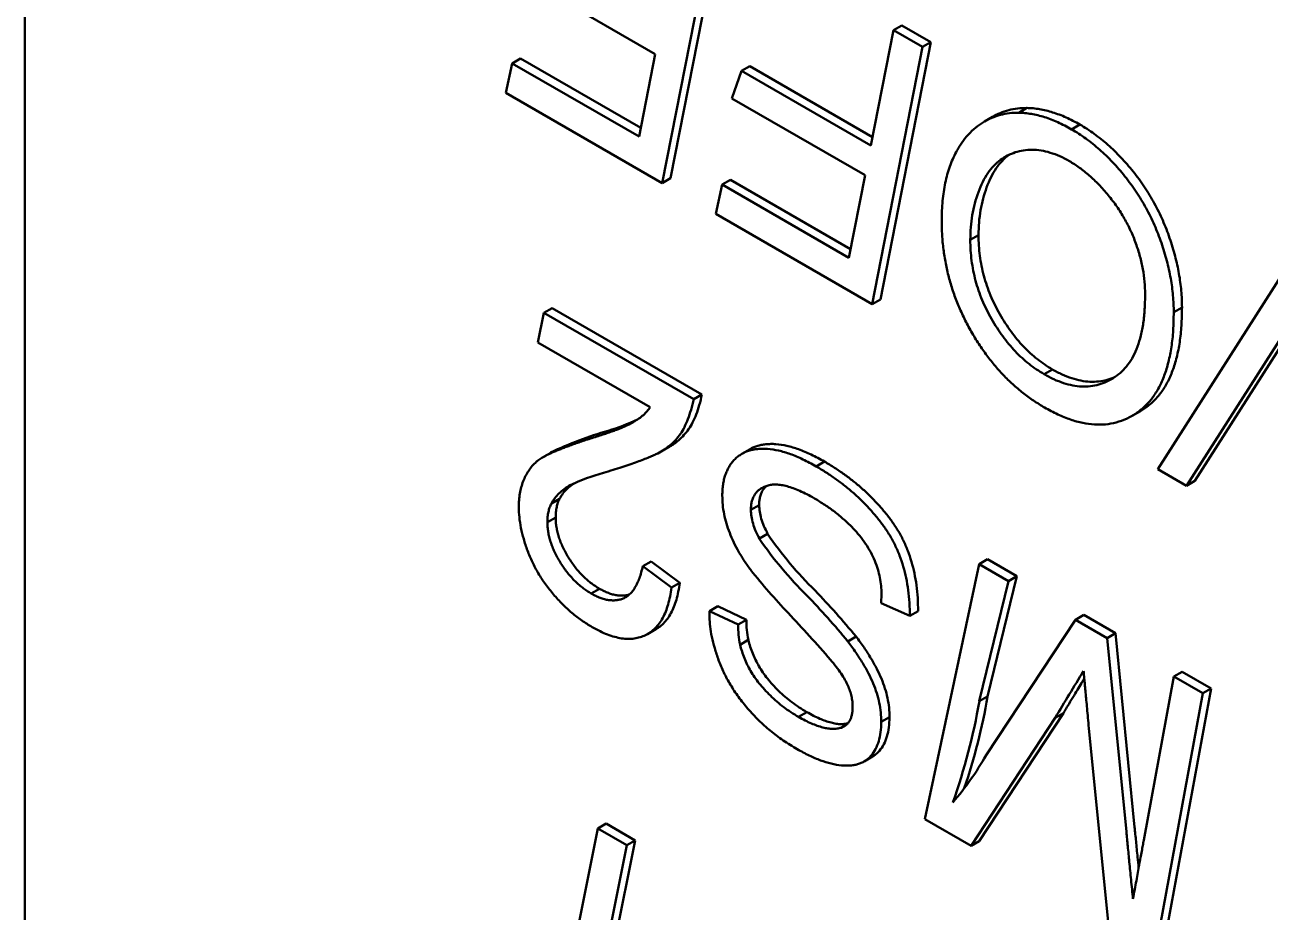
# Model space of a CAD drawing. Header units: millimetres. Extents: x 0 to 420, y 0 to 297.
# Drawn here: x 298.792 to 299.565, y 89.304 to 89.855 of the extents above; entities that cross this region are included whole.
import ezdxf

# ---------------------------------------------------------------- set-up
doc = ezdxf.new("R2010")
doc.units = ezdxf.units.MM
doc.header["$LTSCALE"] = 0.75
doc.layers.add('Visible', color=7, linetype='Continuous', lineweight=50)

msp = doc.modelspace()

# ---------------------------------------------------------------- linework, layer by layer
at = {"layer": 'Visible', "extrusion": (0, 0.816497, 0.57735)}
for p, q in [((298.79227, 87.92612), (298.79227, 92.64277)), ((299.21926, 89.91644), (299.18796, 89.75675)), ((299.22439, 89.91941), (299.19309, 89.75971)), ((299.18355, 89.83678), (299.10087, 89.88452)), ((299.31742, 89.78001), (299.33145, 89.85167)), ((299.33145, 89.85167), (299.33658, 89.85463)), ((299.33145, 89.85167), (299.34952, 89.84124)), ((299.33658, 89.85463), (299.35465, 89.8442)), ((299.35465, 89.8442), (299.32335, 89.68451)), ((299.34952, 89.84124), (299.35465, 89.8442)), ((299.1735, 89.78561), (299.18355, 89.83678)), ((299.34952, 89.84124), (299.31822, 89.68154)), ((299.09088, 89.8128), (299.09483, 89.83103)), ((299.09483, 89.83103), (299.09996, 89.834)), ((299.09483, 89.83103), (299.1735, 89.78561)), ((299.09996, 89.834), (299.17454, 89.79094)), ((299.23705, 89.8264), (299.24219, 89.82937)), ((299.24219, 89.82937), (299.31846, 89.78533)), ((299.23113, 89.80931), (299.23705, 89.8264)), ((299.23705, 89.8264), (299.31742, 89.78001)), ((299.18796, 89.75675), (299.09088, 89.8128)), ((299.31381, 89.76158), (299.23113, 89.80931)), ((299.38787, 89.7949), (299.393, 89.79786)), ((299.4092, 89.80041), (299.41433, 89.80337)), ((299.44204, 89.7901), (299.44717, 89.79306)), ((299.18796, 89.75675), (299.19309, 89.75971)), ((299.22509, 89.75583), (299.23022, 89.75879)), ((299.23022, 89.75879), (299.3048, 89.71573)), ((299.30376, 89.71041), (299.31381, 89.76158)), ((299.22114, 89.73759), (299.22509, 89.75583)), ((299.22509, 89.75583), (299.30376, 89.71041)), ((299.31822, 89.68154), (299.22114, 89.73759)), ((299.37913, 89.72145), (299.38426, 89.72441)), ((299.49558, 89.57915), (299.57847, 89.70905)), ((299.59623, 89.6988), (299.51334, 89.56889)), ((299.60136, 89.70176), (299.51847, 89.57186)), ((299.31822, 89.68154), (299.32335, 89.68451)), ((299.11071, 89.65789), (299.11444, 89.67625)), ((299.11444, 89.67625), (299.11957, 89.67921)), ((299.11444, 89.67625), (299.20742, 89.62256)), ((299.11957, 89.67921), (299.21255, 89.62553)), ((299.50544, 89.67665), (299.51058, 89.67961)), ((299.1805, 89.6176), (299.11071, 89.65789)), ((299.42496, 89.63815), (299.43009, 89.64112)), ((299.20742, 89.62256), (299.21255, 89.62553)), ((299.4796, 89.61229), (299.48474, 89.61526)), ((299.11354, 89.58645), (299.11867, 89.58942)), ((299.18728, 89.59016), (299.19241, 89.59313)), ((299.2374, 89.58872), (299.24253, 89.59168)), ((299.28347, 89.58094), (299.2886, 89.5839)), ((299.51334, 89.56889), (299.49558, 89.57915)), ((299.51334, 89.56889), (299.51847, 89.57186)), ((299.1191, 89.5579), (299.12423, 89.56086)), ((299.24295, 89.55398), (299.24808, 89.55694)), ((299.11663, 89.54625), (299.12176, 89.54922)), ((299.24822, 89.53609), (299.25335, 89.53905)), ((299.17584, 89.51901), (299.18097, 89.52197)), ((299.17584, 89.51901), (299.1936, 89.50569)), ((299.18097, 89.52197), (299.19873, 89.50866)), ((299.35085, 89.36199), (299.38459, 89.52028)), ((299.38459, 89.52028), (299.38972, 89.52324)), ((299.38459, 89.52028), (299.40281, 89.50975)), ((299.38972, 89.52324), (299.40794, 89.51272)), ((299.40794, 89.51272), (299.38987, 89.43815)), ((299.40281, 89.50975), (299.40794, 89.51272)), ((299.14386, 89.50201), (299.14899, 89.50497)), ((299.1936, 89.50569), (299.19873, 89.50866)), ((299.40281, 89.50975), (299.38474, 89.43519)), ((299.32387, 89.49608), (299.32408, 89.50187)), ((299.34163, 89.4881), (299.32387, 89.49608)), ((299.21729, 89.49109), (299.22242, 89.49406)), ((299.21729, 89.49109), (299.23505, 89.48269)), ((299.21729, 89.48739), (299.21729, 89.49109)), ((299.22242, 89.49406), (299.24018, 89.48565)), ((299.34163, 89.4881), (299.34676, 89.49107)), ((299.44438, 89.48575), (299.44952, 89.48871)), ((299.44952, 89.48871), (299.46919, 89.47736)), ((299.23505, 89.48269), (299.24018, 89.48565)), ((299.38897, 89.40159), (299.44438, 89.48575)), ((299.44438, 89.48575), (299.46406, 89.47439)), ((299.17883, 89.47688), (299.18396, 89.47985)), ((299.23622, 89.47023), (299.24135, 89.47319)), ((299.30308, 89.47233), (299.30821, 89.47529)), ((299.46406, 89.47439), (299.46919, 89.47736)), ((299.46406, 89.47439), (299.47602, 89.35403)), ((299.46919, 89.47736), (299.48116, 89.35699)), ((299.48685, 89.34899), (299.50544, 89.4505)), ((299.50544, 89.4505), (299.51058, 89.45346)), ((299.50544, 89.4505), (299.52345, 89.4401)), ((299.51058, 89.45346), (299.52859, 89.44306)), ((299.52859, 89.44306), (299.4991, 89.28232)), ((299.52345, 89.4401), (299.52859, 89.44306)), ((299.38474, 89.43519), (299.38987, 89.43815)), ((299.52345, 89.4401), (299.49397, 89.27936)), ((299.27249, 89.42547), (299.27762, 89.42843)), ((299.437, 89.42779), (299.38472, 89.34836)), ((299.43186, 89.42482), (299.437, 89.42779)), ((299.29889, 89.41873), (299.30254, 89.42085)), ((299.32387, 89.42233), (299.329, 89.4253)), ((299.43186, 89.42482), (299.37959, 89.3454)), ((299.46489, 89.29615), (299.45274, 89.41854)), ((299.31332, 89.39784), (299.31845, 89.4008)), ((299.1479, 89.35621), (299.15303, 89.35917)), ((299.15303, 89.35917), (299.1711, 89.34874)), ((299.37959, 89.3454), (299.35085, 89.36199)), ((299.11626, 89.19672), (299.1479, 89.35621)), ((299.1479, 89.35621), (299.16597, 89.34578)), ((299.16597, 89.34578), (299.14229, 89.22734)), ((299.1711, 89.34874), (299.14742, 89.2303)), ((299.16597, 89.34578), (299.1711, 89.34874)), ((299.37959, 89.3454), (299.38472, 89.34836))]:
    msp.add_line(p, q, dxfattribs=at)
at = {"layer": 'Visible', "extrusion": (1e-16, -2e-16, -1)}
for centre, radius, start, end in [((-299.11791, 89.72631), 0.12853, 244.88236, 253.53006), ((-299.00167, 89.50183), 0.38885, 189.86889, 199.4424)]:
    msp.add_arc(centre, radius, start, end, dxfattribs=at)
at = {"layer": 'Visible'}
for centre, radius, start, end in [((299.21046, 89.4009), 0.20973, 105.51214, 115.96296), ((299.18213, 89.46218), 0.11875, 104.98584, 115.65555), ((298.94514, 89.17629), 0.47036, 39.47275, 44.12822), ((298.94001, 89.17332), 0.47036, 39.47275, 44.12822), ((298.56382, 88.82591), 0.96648, 41.07661, 43.39806), ((299.28794, 89.48135), 0.0529, 178.54612, 192.13583), ((299.29307, 89.48431), 0.0529, 178.54612, 192.13583), ((300.57895, 88.74952), 1.3311, 148.05236, 149.51423)]:
    msp.add_arc(centre, radius, start, end, dxfattribs=at)
at = {"layer": 'Visible', "extrusion": (2e-16, -2e-16, -1)}
msp.add_arc((-299.43982, 89.66688), 0.23204, 314.32536, 325.68147, dxfattribs=at)
at = {"layer": 'Visible', "extrusion": (2e-16, -1e-16, -1)}
msp.add_arc((-299.44495, 89.66984), 0.23204, 314.32536, 325.68147, dxfattribs=at)
at = {"layer": 'Visible', "extrusion": (3e-16, 0, -1)}
msp.add_arc((-299.5476, 89.75914), 0.38949, 316.28353, 321.48558, dxfattribs=at)
at = {"layer": 'Visible', "extrusion": (1e-16, 0, -1)}
msp.add_arc((-299.02344, 89.50095), 0.37179, 189.72512, 198.79038, dxfattribs=at)
at = {"layer": 'Visible', "extrusion": (3e-16, -2e-16, -1)}
msp.add_arc((-299.22032, 89.49872), 0.19462, 209.93953, 220.47479, dxfattribs=at)
at = {"layer": 'Visible'}
for points, knots in [([(299.37034, 89.77595), (299.37149, 89.77795), (299.37377, 89.78191), (299.37782, 89.78697), (299.38229, 89.79125), (299.38719, 89.79466), (299.39237, 89.7973), (299.39776, 89.79917), (299.40333, 89.80031), (299.40725, 89.80038), (299.4092, 89.80041)], [0, 0, 0, 0, 0.135348, 0.266964, 0.396515, 0.524227, 0.648407, 0.769078, 0.885562, 1, 1, 1, 1]), ([(299.393, 89.79786), (299.39449, 89.79872), (299.39771, 89.80034), (299.40289, 89.80213), (299.40846, 89.80327), (299.41238, 89.80334), (299.41433, 89.80337)], [0.5382712, 0.5382712, 0.5382712, 0.5382712, 0.648407, 0.7690782, 0.8855624, 1, 1, 1, 1]), ([(299.4092, 89.80041), (299.41048, 89.80036), (299.41306, 89.80027), (299.41704, 89.79968), (299.42105, 89.79889), (299.42514, 89.79772), (299.42927, 89.79631), (299.43347, 89.79456), (299.43774, 89.79249), (299.4406, 89.7909), (299.44204, 89.7901)], [0, 0, 0, 0, 0.125525, 0.250777, 0.37478, 0.498503, 0.622576, 0.747218, 0.872874, 1, 1, 1, 1]), ([(299.41433, 89.80337), (299.41562, 89.80333), (299.41819, 89.80323), (299.42217, 89.80264), (299.42618, 89.80185), (299.43027, 89.80069), (299.4344, 89.79928), (299.43861, 89.79752), (299.44287, 89.79546), (299.44573, 89.79386), (299.44717, 89.79306)], [0, 0, 0, 0, 0.125525, 0.250777, 0.37478, 0.498503, 0.622576, 0.747218, 0.872874, 1, 1, 1, 1]), ([(299.36137, 89.73337), (299.3614, 89.73548), (299.36147, 89.73966), (299.36186, 89.7457), (299.36259, 89.75144), (299.36356, 89.75691), (299.36483, 89.76211), (299.36639, 89.767), (299.36818, 89.77166), (299.36962, 89.77452), (299.37034, 89.77595)], [0, 0, 0, 0, 0.129451, 0.257029, 0.382476, 0.507529, 0.631137, 0.7537, 0.876978, 1, 1, 1, 1]), ([(299.44068, 89.77037), (299.43867, 89.77146), (299.43468, 89.77363), (299.42878, 89.77575), (299.42301, 89.77715), (299.41744, 89.77753), (299.4121, 89.77714), (299.407, 89.77596), (299.40222, 89.77396), (299.39772, 89.77119), (299.39359, 89.76758), (299.38994, 89.76299), (299.38672, 89.75754), (299.38406, 89.75118), (299.38189, 89.74429), (299.38031, 89.737), (299.3793, 89.72945), (299.37919, 89.7241), (299.37913, 89.72145)], [0, 0, 0, 0, 0.056934, 0.113201, 0.169742, 0.226928, 0.285142, 0.343532, 0.403069, 0.463886, 0.526757, 0.590969, 0.657978, 0.727863, 0.798589, 0.866979, 0.934055, 1, 1, 1, 1]), ([(299.40348, 89.77443), (299.40331, 89.77431), (299.40167, 89.77313), (299.39872, 89.77055), (299.39507, 89.76595), (299.39185, 89.7605), (299.38919, 89.75415), (299.38702, 89.74725), (299.38544, 89.73997), (299.38443, 89.73241), (299.38432, 89.72706), (299.38426, 89.72441)], [0.456724, 0.456724, 0.456724, 0.456724, 0.4638856, 0.5267574, 0.5909686, 0.657978, 0.7278627, 0.7985887, 0.8669794, 0.9340548, 1, 1, 1, 1]), ([(299.42529, 89.61745), (299.42299, 89.61883), (299.41846, 89.62155), (299.41185, 89.62645), (299.40555, 89.63173), (299.39959, 89.63753), (299.39398, 89.64383), (299.38866, 89.65056), (299.38372, 89.65785), (299.3791, 89.66551), (299.37495, 89.6735), (299.37127, 89.68169), (299.36823, 89.69001), (299.36566, 89.69848), (299.36375, 89.70706), (299.36236, 89.71577), (299.36152, 89.72462), (299.36142, 89.73041), (299.36137, 89.73337)], [0, 0, 0, 0, 0.06557, 0.128735, 0.18968, 0.249063, 0.307551, 0.365938, 0.424966, 0.48518, 0.545743, 0.60627, 0.667126, 0.728998, 0.792845, 0.858811, 0.927708, 1, 1, 1, 1]), ([(299.37913, 89.72145), (299.37917, 89.71931), (299.37925, 89.71514), (299.37989, 89.70874), (299.38088, 89.70246), (299.38234, 89.69626), (299.3842, 89.69014), (299.38648, 89.68412), (299.38919, 89.67818), (299.39226, 89.6724), (299.39565, 89.66685), (299.39926, 89.66164), (299.40305, 89.65674), (299.40705, 89.65224), (299.41126, 89.64815), (299.41566, 89.64439), (299.42025, 89.64102), (299.42337, 89.63912), (299.42496, 89.63815)], [0, 0, 0, 0, 0.072789, 0.14192, 0.208674, 0.272904, 0.335142, 0.396976, 0.458204, 0.519861, 0.580881, 0.640702, 0.699219, 0.757526, 0.816322, 0.875985, 0.937009, 1, 1, 1, 1]), ([(299.38426, 89.72441), (299.3843, 89.72227), (299.38438, 89.7181), (299.38502, 89.7117), (299.38601, 89.70543), (299.38747, 89.69922), (299.38933, 89.6931), (299.39161, 89.68708), (299.39432, 89.68114), (299.39739, 89.67536), (299.40078, 89.66981), (299.4044, 89.6646), (299.40818, 89.6597), (299.41218, 89.65521), (299.4164, 89.65111), (299.42079, 89.64735), (299.42538, 89.64398), (299.4285, 89.64208), (299.43009, 89.64112)], [0, 0, 0, 0, 0.072789, 0.14192, 0.208674, 0.272904, 0.335142, 0.396976, 0.458204, 0.519861, 0.580881, 0.640702, 0.699219, 0.757526, 0.816322, 0.875985, 0.937009, 1, 1, 1, 1]), ([(299.10978, 89.58386), (299.1101, 89.58412), (299.11078, 89.58467), (299.11192, 89.58546), (299.11326, 89.58631), (299.11482, 89.58717), (299.1166, 89.58803), (299.11853, 89.58899), (299.1207, 89.58994), (299.12306, 89.59096), (299.12564, 89.59197), (299.1284, 89.59303), (299.13137, 89.59415), (299.13455, 89.59526), (299.13792, 89.59644), (299.14152, 89.59761), (299.1453, 89.59884), (299.1479, 89.59966), (299.14923, 89.60008)], [0, 0, 0, 0, 0.028628, 0.061383, 0.098297, 0.140656, 0.186818, 0.237606, 0.293065, 0.353601, 0.417996, 0.487479, 0.561215, 0.639668, 0.723216, 0.810657, 0.903196, 1, 1, 1, 1]), ([(299.22518, 89.56288), (299.22521, 89.56406), (299.22526, 89.56637), (299.2256, 89.56967), (299.22619, 89.57273), (299.22699, 89.57563), (299.22809, 89.57824), (299.22934, 89.58075), (299.23087, 89.58301), (299.23262, 89.58504), (299.23456, 89.58685), (299.23672, 89.58837), (299.23904, 89.58963), (299.24152, 89.59065), (299.24421, 89.59134), (299.24708, 89.59173), (299.25011, 89.59192), (299.25441, 89.59177), (299.26017, 89.59087), (299.26751, 89.58869), (299.27534, 89.58538), (299.28071, 89.58245), (299.28347, 89.58094)], [0, 0, 0, 0, 0.037666, 0.074407, 0.111239, 0.147582, 0.184628, 0.22185, 0.259758, 0.298589, 0.337507, 0.376952, 0.416342, 0.455858, 0.496285, 0.537536, 0.579648, 0.622916, 0.711502, 0.803332, 0.899034, 1, 1, 1, 1]), ([(299.24253, 89.59168), (299.24307, 89.59199), (299.24441, 89.59269), (299.24665, 89.59361), (299.24934, 89.5943), (299.25222, 89.59469), (299.25524, 89.59488), (299.25955, 89.59473), (299.2653, 89.59383), (299.27264, 89.59165), (299.28047, 89.58835), (299.28584, 89.58541), (299.2886, 89.5839)], [0.3883862, 0.3883862, 0.3883862, 0.3883862, 0.416342, 0.4558581, 0.4962849, 0.5375355, 0.5796476, 0.6229159, 0.7115023, 0.803332, 0.8990343, 1, 1, 1, 1]), ([(299.09887, 89.55562), (299.09891, 89.55708), (299.09899, 89.56001), (299.09948, 89.56418), (299.10036, 89.56806), (299.10153, 89.57174), (299.10309, 89.57514), (299.10497, 89.57833), (299.1072, 89.58127), (299.10891, 89.58298), (299.10978, 89.58386)], [0, 0, 0, 0, 0.119031, 0.238895, 0.358879, 0.479511, 0.604039, 0.732078, 0.863557, 1, 1, 1, 1]), ([(299.13072, 89.5692), (299.12945, 89.56844), (299.127, 89.56697), (299.12386, 89.5642), (299.12111, 89.56135), (299.11975, 89.55902), (299.1191, 89.5579)], [0, 0, 0, 0, 0.277828, 0.536976, 0.776298, 1, 1, 1, 1]), ([(299.13297, 89.57036), (299.13269, 89.57017), (299.13127, 89.56917), (299.12899, 89.56716), (299.12625, 89.56432), (299.12489, 89.56199), (299.12423, 89.56086)], [0.2127066, 0.2127066, 0.2127066, 0.2127066, 0.2778285, 0.5369757, 0.7762979, 1, 1, 1, 1]), ([(299.28236, 89.56107), (299.2808, 89.56194), (299.27779, 89.56363), (299.2734, 89.56573), (299.26929, 89.5674), (299.26548, 89.56861), (299.26195, 89.56936), (299.25869, 89.56973), (299.25572, 89.5696), (299.25306, 89.56897), (299.25071, 89.56802), (299.24861, 89.56686), (299.24689, 89.56534), (299.24544, 89.56364), (299.24432, 89.56163), (299.24351, 89.55935), (299.24303, 89.5568), (299.24297, 89.55493), (299.24294, 89.55398)], [0, 0, 0, 0, 0.089108, 0.173175, 0.252515, 0.326931, 0.397455, 0.464388, 0.528794, 0.590654, 0.650098, 0.705993, 0.758875, 0.808781, 0.857327, 0.90527, 0.952126, 1, 1, 1, 1]), ([(299.25253, 89.56872), (299.25235, 89.56856), (299.25167, 89.56789), (299.25057, 89.5666), (299.24945, 89.56459), (299.24864, 89.56232), (299.24816, 89.55976), (299.24811, 89.55789), (299.24808, 89.55694)], [0.7427973, 0.7427973, 0.7427973, 0.7427973, 0.7588753, 0.8087814, 0.8573267, 0.9052697, 0.952126, 1, 1, 1, 1]), ([(299.1191, 89.5579), (299.11871, 89.55711), (299.11795, 89.55552), (299.1172, 89.55272), (299.11671, 89.54964), (299.11666, 89.54739), (299.11663, 89.54625)], [0, 0, 0, 0, 0.24526, 0.491995, 0.743436, 1, 1, 1, 1]), ([(299.12423, 89.56086), (299.12385, 89.56007), (299.12308, 89.55848), (299.12233, 89.55568), (299.12185, 89.5526), (299.12179, 89.55035), (299.12176, 89.54922)], [0, 0, 0, 0, 0.24526, 0.491995, 0.743436, 1, 1, 1, 1]), ([(299.24285, 89.51661), (299.24149, 89.51847), (299.23882, 89.52213), (299.2353, 89.52791), (299.23224, 89.53372), (299.22969, 89.5396), (299.22768, 89.54549), (299.22621, 89.55137), (299.22533, 89.55724), (299.22523, 89.56097), (299.22518, 89.56288)], [0, 0, 0, 0, 0.131839, 0.258655, 0.381579, 0.503066, 0.623984, 0.745349, 0.869943, 1, 1, 1, 1]), ([(299.14445, 89.48116), (299.14228, 89.48248), (299.13803, 89.48507), (299.13183, 89.4899), (299.12593, 89.4953), (299.12041, 89.50129), (299.11536, 89.5077), (299.1109, 89.51444), (299.10715, 89.52147), (299.10417, 89.52866), (299.1018, 89.53579), (299.10014, 89.54272), (299.09906, 89.54939), (299.09893, 89.55355), (299.09887, 89.55562)], [0, 0, 0, 0, 0.093775, 0.184242, 0.272146, 0.359805, 0.44523, 0.526996, 0.607543, 0.688567, 0.768957, 0.846801, 0.923587, 1, 1, 1, 1]), ([(299.24294, 89.55398), (299.24301, 89.5526), (299.24314, 89.54987), (299.2442, 89.5454), (299.24583, 89.54075), (299.24741, 89.53767), (299.24822, 89.53609)], [0, 0, 0, 0, 0.244212, 0.484487, 0.733927, 1, 1, 1, 1]), ([(299.24808, 89.55694), (299.24814, 89.55557), (299.24827, 89.55284), (299.24933, 89.54837), (299.25097, 89.54371), (299.25254, 89.54064), (299.25335, 89.53905)], [0, 0, 0, 0, 0.244212, 0.484487, 0.733927, 1, 1, 1, 1]), ([(299.11663, 89.54625), (299.11665, 89.54526), (299.1167, 89.54331), (299.11708, 89.54027), (299.1177, 89.53719), (299.11856, 89.53408), (299.11968, 89.53095), (299.12105, 89.5278), (299.12267, 89.52462), (299.12451, 89.52144), (299.12651, 89.51834), (299.12866, 89.51541), (299.13092, 89.51269), (299.13327, 89.51013), (299.13576, 89.50781), (299.13836, 89.50567), (299.14107, 89.5037), (299.14292, 89.50258), (299.14386, 89.50201)], [0, 0, 0, 0, 0.061846, 0.122041, 0.181242, 0.240141, 0.298769, 0.358524, 0.420062, 0.483983, 0.548703, 0.611595, 0.674302, 0.736718, 0.799858, 0.864574, 0.931382, 1, 1, 1, 1]), ([(299.12176, 89.54922), (299.12178, 89.54823), (299.12183, 89.54628), (299.12221, 89.54323), (299.12283, 89.54015), (299.12369, 89.53704), (299.12482, 89.53392), (299.12618, 89.53077), (299.1278, 89.52758), (299.12964, 89.5244), (299.13164, 89.5213), (299.13379, 89.51837), (299.13605, 89.51565), (299.13841, 89.51309), (299.14089, 89.51077), (299.14349, 89.50863), (299.14621, 89.50667), (299.14805, 89.50554), (299.14899, 89.50497)], [0, 0, 0, 0, 0.061846, 0.122041, 0.181242, 0.240141, 0.298769, 0.358524, 0.420062, 0.483983, 0.548703, 0.611595, 0.674302, 0.736718, 0.799858, 0.864574, 0.931382, 1, 1, 1, 1]), ([(299.27175, 89.40538), (299.27026, 89.40626), (299.26734, 89.40797), (299.26306, 89.41082), (299.25895, 89.41375), (299.25502, 89.41684), (299.25126, 89.42004), (299.24769, 89.42339), (299.24428, 89.42684), (299.24108, 89.43045), (299.23806, 89.4341), (299.23523, 89.4378), (299.23264, 89.44154), (299.23026, 89.44531), (299.22808, 89.4491), (299.22614, 89.45293), (299.22441, 89.45679), (299.22243, 89.46188), (299.22042, 89.46802), (299.21864, 89.47501), (299.21748, 89.48151), (299.21735, 89.48546), (299.21729, 89.48739)], [0, 0, 0, 0, 0.057176, 0.111722, 0.164533, 0.215802, 0.264855, 0.312737, 0.359156, 0.404479, 0.448591, 0.491133, 0.532527, 0.572766, 0.612072, 0.650989, 0.689487, 0.727825, 0.802251, 0.871443, 0.937168, 1, 1, 1, 1]), ([(299.24135, 89.47319), (299.24173, 89.47177), (299.24247, 89.46898), (299.244, 89.46482), (299.24581, 89.46078), (299.24789, 89.45683), (299.25038, 89.45296), (299.25323, 89.44908), (299.25653, 89.44526), (299.26021, 89.44149), (299.26421, 89.43782), (299.26848, 89.43443), (299.27297, 89.43119), (299.27605, 89.42936), (299.27762, 89.42843)], [0, 0, 0, 0, 0.073908, 0.145681, 0.215403, 0.285166, 0.35694, 0.43333, 0.515244, 0.603983, 0.697243, 0.794067, 0.894593, 1, 1, 1, 1]), ([(299.23622, 89.47023), (299.2366, 89.46881), (299.23734, 89.46602), (299.23887, 89.46185), (299.24068, 89.45782), (299.24275, 89.45386), (299.24525, 89.44999), (299.24809, 89.44612), (299.2514, 89.4423), (299.25508, 89.43853), (299.25908, 89.43486), (299.26335, 89.43147), (299.26784, 89.42823), (299.27091, 89.4264), (299.27249, 89.42547)], [0, 0, 0, 0, 0.073908, 0.145681, 0.215403, 0.285166, 0.35694, 0.43333, 0.515244, 0.603983, 0.697243, 0.794067, 0.894593, 1, 1, 1, 1]), ([(299.48013, 89.31242), (299.48048, 89.31438), (299.48118, 89.31817), (299.48221, 89.32366), (299.48312, 89.32881), (299.48398, 89.33358), (299.48482, 89.33794), (299.48557, 89.34194), (299.4862, 89.34561), (299.48664, 89.3479), (299.48685, 89.34899)], [0, 0, 0, 0, 0.160222, 0.31078, 0.451511, 0.580877, 0.701592, 0.81078, 0.910142, 1, 1, 1, 1])]:
    msp.add_open_spline(points, degree=3, knots=knots, dxfattribs=at)
at = {"layer": 'Visible', "extrusion": (-1.7199e-12, -1.337e-12, -1)}
msp.add_open_spline([(299.44204, 89.7901), (299.44354, 89.78921), (299.44651, 89.78746), (299.45091, 89.78438), (299.4552, 89.78114), (299.4594, 89.77761), (299.46348, 89.77381), (299.46749, 89.76981), (299.47136, 89.76548), (299.47516, 89.76097), (299.47874, 89.75622), (299.48216, 89.75136), (299.48533, 89.74636), (299.48828, 89.74124), (299.49102, 89.73602), (299.4935, 89.73065), (299.49578, 89.72519), (299.49782, 89.71963), (299.49959, 89.71405), (299.50116, 89.7085), (299.50249, 89.70301), (299.50358, 89.69759), (299.50441, 89.69225), (299.50499, 89.68697), (299.50538, 89.68174), (299.50542, 89.67835), (299.50544, 89.67665)], degree=3, knots=[0, 0, 0, 0, 0.04374, 0.086472, 0.128617, 0.17039, 0.211696, 0.252916, 0.294456, 0.336259, 0.377879, 0.418789, 0.459555, 0.499789, 0.540555, 0.581047, 0.622505, 0.664309, 0.706393, 0.748493, 0.790068, 0.831544, 0.873361, 0.915079, 0.957458, 1, 1, 1, 1], dxfattribs=at)
at = {"layer": 'Visible', "extrusion": (-8.5554e-12, -3.153e-12, -1)}
msp.add_open_spline([(299.44717, 89.79306), (299.44867, 89.79218), (299.45164, 89.79042), (299.45604, 89.78735), (299.46034, 89.7841), (299.46453, 89.78058), (299.46861, 89.77677), (299.47262, 89.77277), (299.47649, 89.76844), (299.48029, 89.76393), (299.48387, 89.75918), (299.4873, 89.75432), (299.49046, 89.74932), (299.49342, 89.7442), (299.49615, 89.73898), (299.49864, 89.73361), (299.50091, 89.72815), (299.50295, 89.7226), (299.50472, 89.71701), (299.50629, 89.71146), (299.50762, 89.70597), (299.50871, 89.70056), (299.50954, 89.69521), (299.51012, 89.68993), (299.51051, 89.6847), (299.51055, 89.68131), (299.51058, 89.67961)], degree=3, knots=[0, 0, 0, 0, 0.04374, 0.086472, 0.128617, 0.17039, 0.211696, 0.252916, 0.294456, 0.336259, 0.377879, 0.418789, 0.459555, 0.499789, 0.540555, 0.581047, 0.622505, 0.664309, 0.706393, 0.748493, 0.790068, 0.831544, 0.873361, 0.915079, 0.957458, 1, 1, 1, 1], dxfattribs=at)
at = {"layer": 'Visible', "extrusion": (4.6947e-12, 3.706e-12, -1)}
msp.add_open_spline([(299.48768, 89.68783), (299.48761, 89.69038), (299.48747, 89.69539), (299.48634, 89.70329), (299.48458, 89.71124), (299.48245, 89.71796), (299.48042, 89.72329), (299.4787, 89.72722), (299.47683, 89.73109), (299.47475, 89.73488), (299.47253, 89.73861), (299.47011, 89.74225), (299.46751, 89.74582), (299.46383, 89.75043), (299.45904, 89.75585), (299.45304, 89.76155), (299.44691, 89.76651), (299.44277, 89.76908), (299.44068, 89.77037)], degree=3, knots=[0, 0, 0, 0, 0.086713, 0.170424, 0.253503, 0.336156, 0.377683, 0.418195, 0.458822, 0.499477, 0.540111, 0.58125, 0.623132, 0.665987, 0.75133, 0.834629, 0.916948, 1, 1, 1, 1], dxfattribs=at)
at = {"layer": 'Visible', "extrusion": (9.795e-13, -3.2394e-12, -1)}
msp.add_open_spline([(299.42496, 89.63815), (299.42699, 89.63704), (299.43103, 89.63483), (299.43699, 89.63255), (299.44277, 89.63103), (299.44837, 89.63037), (299.45377, 89.63058), (299.459, 89.63154), (299.46401, 89.63345), (299.46882, 89.6361), (299.47324, 89.63959), (299.47713, 89.64395), (299.48041, 89.64917), (299.48306, 89.65526), (299.48517, 89.66214), (299.48663, 89.66991), (299.4875, 89.67851), (299.48762, 89.68467), (299.48768, 89.68783)], degree=3, knots=[0, 0, 0, 0, 0.056367, 0.111664, 0.166499, 0.221883, 0.277844, 0.335488, 0.395082, 0.45761, 0.521172, 0.584417, 0.648522, 0.713569, 0.780943, 0.85081, 0.923465, 1, 1, 1, 1], dxfattribs=at)
at = {"layer": 'Visible', "extrusion": (-1.7066e-12, 6.302e-13, -1)}
msp.add_open_spline([(299.50544, 89.67665), (299.50537, 89.67285), (299.50523, 89.66543), (299.50415, 89.65506), (299.5023, 89.64571), (299.49974, 89.63731), (299.49647, 89.62988), (299.49244, 89.62347), (299.48766, 89.61806), (299.4822, 89.61369), (299.47622, 89.61034), (299.46987, 89.60805), (299.46322, 89.60683), (299.45623, 89.60675), (299.44895, 89.60772), (299.44133, 89.60984), (299.43341, 89.61303), (299.42802, 89.61596), (299.42529, 89.61745)], degree=3, knots=[0, 0, 0, 0, 0.073381, 0.143531, 0.211208, 0.27664, 0.340385, 0.403152, 0.465616, 0.528636, 0.590764, 0.65065, 0.709022, 0.766389, 0.82352, 0.881009, 0.939765, 1, 1, 1, 1], dxfattribs=at)
at = {"layer": 'Visible', "extrusion": (6.6484e-12, -4.2153e-12, -1)}
msp.add_open_spline([(299.51058, 89.67961), (299.5105, 89.67581), (299.51037, 89.66839), (299.50928, 89.65803), (299.50743, 89.64867), (299.50487, 89.64027), (299.5016, 89.63285), (299.49757, 89.62643), (299.49279, 89.62103), (299.48837, 89.61749), (299.48557, 89.61574), (299.48474, 89.61526)], degree=3, knots=[0, 0, 0, 0, 0.0733811, 0.1435305, 0.2112081, 0.2766403, 0.340385, 0.4031519, 0.4656159, 0.5286357, 0.5548188, 0.5548188, 0.5548188, 0.5548188], dxfattribs=at)
at = {"layer": 'Visible', "extrusion": (2.4328e-12, 5.4927e-12, -1)}
msp.add_open_spline([(299.43009, 89.64112), (299.43213, 89.64), (299.43617, 89.6378), (299.44212, 89.63552), (299.4479, 89.63399), (299.4535, 89.63334), (299.4589, 89.63354), (299.46414, 89.6345), (299.46753, 89.6358), (299.46925, 89.6366), (299.46937, 89.63666)], degree=3, knots=[0, 0, 0, 0, 0.0563671, 0.1116635, 0.166499, 0.2218831, 0.2778443, 0.3354884, 0.3950825, 0.3995611, 0.3995611, 0.3995611, 0.3995611], dxfattribs=at)
at = {"layer": 'Visible', "extrusion": (1.5664e-12, -3.7893e-12, -1)}
msp.add_open_spline([(299.20742, 89.62256), (299.20691, 89.62033), (299.20592, 89.61602), (299.20394, 89.61028), (299.20179, 89.60521), (299.19925, 89.60095), (299.19631, 89.59735), (299.19303, 89.59411), (299.1893, 89.59129), (299.18577, 89.58928), (299.18253, 89.58776), (299.17959, 89.58648), (299.17611, 89.58515), (299.17218, 89.58363), (299.1677, 89.58211), (299.16273, 89.58044), (299.15724, 89.57871), (299.15341, 89.57753), (299.15142, 89.57691)], degree=3, knots=[0, 0, 0, 0, 0.074728, 0.144155, 0.209055, 0.269772, 0.329257, 0.390128, 0.453407, 0.518695, 0.555247, 0.598869, 0.648871, 0.705704, 0.769204, 0.839328, 0.916349, 1, 1, 1, 1], dxfattribs=at)
at = {"layer": 'Visible', "extrusion": (-2.07215e-11, 5.8634e-12, -1)}
msp.add_open_spline([(299.21255, 89.62553), (299.21204, 89.62329), (299.21105, 89.61899), (299.20907, 89.61324), (299.20692, 89.60818), (299.20438, 89.60392), (299.20144, 89.60031), (299.19816, 89.59708), (299.19508, 89.59475), (299.19309, 89.59352), (299.19241, 89.59313)], degree=3, knots=[0, 0, 0, 0, 0.0747284, 0.1441554, 0.2090546, 0.2697719, 0.3292566, 0.3901279, 0.4534067, 0.4854406, 0.4854406, 0.4854406, 0.4854406], dxfattribs=at)
at = {"layer": 'Visible', "extrusion": (1.478e-13, 5.4141e-12, -1)}
msp.add_open_spline([(299.14923, 89.60008), (299.15036, 89.60044), (299.15256, 89.60115), (299.15574, 89.60223), (299.15868, 89.60332), (299.16146, 89.60429), (299.16393, 89.60541), (299.16623, 89.60643), (299.16829, 89.60743), (299.17068, 89.60878), (299.17335, 89.61046), (299.17614, 89.61269), (299.17855, 89.61498), (299.17987, 89.61675), (299.1805, 89.6176)], degree=3, knots=[0, 0, 0, 0, 0.097504, 0.18944, 0.275816, 0.356198, 0.431415, 0.500657, 0.564403, 0.622177, 0.728875, 0.826511, 0.916875, 1, 1, 1, 1], dxfattribs=at)
at = {"layer": 'Visible', "extrusion": (7.3929e-12, 3.2541e-12, -1)}
msp.add_open_spline([(299.28347, 89.58094), (299.28555, 89.57969), (299.28963, 89.57725), (299.29561, 89.57318), (299.3013, 89.56893), (299.30669, 89.56437), (299.31182, 89.55967), (299.3166, 89.55462), (299.32113, 89.54942), (299.32536, 89.54397), (299.32919, 89.53819), (299.33254, 89.53203), (299.33536, 89.52551), (299.33763, 89.51866), (299.33943, 89.51147), (299.3407, 89.50394), (299.34147, 89.49605), (299.34157, 89.49082), (299.34163, 89.4881)], degree=3, knots=[0, 0, 0, 0, 0.070317, 0.137399, 0.20184, 0.263994, 0.323689, 0.381619, 0.438136, 0.493665, 0.548551, 0.603446, 0.660104, 0.71926, 0.78178, 0.849153, 0.921688, 1, 1, 1, 1], dxfattribs=at)
at = {"layer": 'Visible', "extrusion": (3.8099e-12, 2.0808e-12, -1)}
msp.add_open_spline([(299.2886, 89.5839), (299.29069, 89.58265), (299.29477, 89.58022), (299.30074, 89.57614), (299.30643, 89.57189), (299.31182, 89.56733), (299.31695, 89.56263), (299.32174, 89.55758), (299.32626, 89.55239), (299.33049, 89.54693), (299.33432, 89.54115), (299.33767, 89.53499), (299.34049, 89.52847), (299.34276, 89.52162), (299.34456, 89.51443), (299.34584, 89.5069), (299.3466, 89.49901), (299.34671, 89.49378), (299.34676, 89.49107)], degree=3, knots=[0, 0, 0, 0, 0.070317, 0.137399, 0.20184, 0.263994, 0.323689, 0.381619, 0.438136, 0.493665, 0.548551, 0.603446, 0.660104, 0.71926, 0.78178, 0.849153, 0.921688, 1, 1, 1, 1], dxfattribs=at)
at = {"layer": 'Visible', "extrusion": (-5.589e-13, 3.9269e-12, -1)}
msp.add_open_spline([(299.32408, 89.50187), (299.32403, 89.5035), (299.32392, 89.50675), (299.3231, 89.51187), (299.32175, 89.51709), (299.31992, 89.52238), (299.31743, 89.52773), (299.31417, 89.53302), (299.31024, 89.53825), (299.30565, 89.54333), (299.30051, 89.54824), (299.29486, 89.55287), (299.28876, 89.55721), (299.28454, 89.55975), (299.28236, 89.56107)], degree=3, knots=[0, 0, 0, 0, 0.071523, 0.141605, 0.210485, 0.280464, 0.351512, 0.425584, 0.505344, 0.591665, 0.684611, 0.783005, 0.887851, 1, 1, 1, 1], dxfattribs=at)
at = {"layer": 'Visible', "extrusion": (-2.7609e-12, 5.1927e-12, -1)}
msp.add_open_spline([(299.14386, 89.50201), (299.1448, 89.5015), (299.14663, 89.50049), (299.14935, 89.49934), (299.15197, 89.49845), (299.15452, 89.49791), (299.15695, 89.49773), (299.15932, 89.49779), (299.1616, 89.49817), (299.16376, 89.49894), (299.16583, 89.5), (299.16772, 89.5015), (299.16946, 89.50343), (299.17106, 89.50573), (299.17247, 89.50848), (299.17378, 89.51158), (299.17491, 89.51512), (299.17552, 89.51769), (299.17584, 89.51901)], degree=3, knots=[0, 0, 0, 0, 0.058002, 0.113841, 0.169167, 0.223943, 0.278709, 0.333397, 0.389562, 0.446644, 0.504744, 0.565731, 0.628435, 0.695174, 0.764687, 0.838475, 0.91722, 1, 1, 1, 1], dxfattribs=at)
at = {"layer": 'Visible', "extrusion": (4.741e-12, -5.4443e-12, -1)}
msp.add_open_spline([(299.1936, 89.50569), (299.19334, 89.50385), (299.19282, 89.50023), (299.19165, 89.49523), (299.19013, 89.49076), (299.18829, 89.48681), (299.18611, 89.48336), (299.18362, 89.4804), (299.18076, 89.47802), (299.17762, 89.47612), (299.1742, 89.47479), (299.17055, 89.474), (299.16669, 89.47376), (299.16262, 89.4741), (299.15836, 89.47503), (299.15391, 89.47651), (299.14924, 89.4785), (299.14606, 89.48026), (299.14445, 89.48116)], degree=3, knots=[0, 0, 0, 0, 0.070834, 0.138824, 0.204057, 0.267787, 0.32956, 0.390811, 0.451414, 0.511997, 0.572223, 0.631749, 0.69113, 0.750382, 0.8101, 0.871361, 0.934657, 1, 1, 1, 1], dxfattribs=at)
at = {"layer": 'Visible', "extrusion": (1.7197e-12, 1.0029e-12, -1)}
msp.add_open_spline([(299.14899, 89.50497), (299.14993, 89.50446), (299.15177, 89.50345), (299.15448, 89.5023), (299.1571, 89.50141), (299.15965, 89.50087), (299.16208, 89.50069), (299.16445, 89.50075), (299.16627, 89.50106), (299.16728, 89.50136), (299.16757, 89.50145)], degree=3, knots=[0, 0, 0, 0, 0.0580017, 0.1138414, 0.1691668, 0.2239435, 0.2787091, 0.3333969, 0.3895624, 0.4122441, 0.4122441, 0.4122441, 0.4122441], dxfattribs=at)
at = {"layer": 'Visible', "extrusion": (-6.7174e-12, 6.4038e-12, -1)}
msp.add_open_spline([(299.19873, 89.50866), (299.19847, 89.50681), (299.19795, 89.50319), (299.19678, 89.49819), (299.19526, 89.49372), (299.19342, 89.48977), (299.19124, 89.48632), (299.18876, 89.48336), (299.18626, 89.48129), (299.18461, 89.48022), (299.18396, 89.47985)], degree=3, knots=[0, 0, 0, 0, 0.0708343, 0.138824, 0.2040573, 0.2677872, 0.32956, 0.3908111, 0.4514136, 0.4883164, 0.4883164, 0.4883164, 0.4883164], dxfattribs=at)
at = {"layer": 'Visible', "extrusion": (-1.54318e-11, -4.9944e-12, -1)}
msp.add_open_spline([(299.30821, 89.47529), (299.30991, 89.47303), (299.31316, 89.46868), (299.31741, 89.46195), (299.3211, 89.45555), (299.324, 89.44927), (299.32627, 89.44314), (299.32785, 89.43709), (299.32884, 89.43106), (299.32894, 89.42724), (299.329, 89.42529)], degree=3, knots=[0, 0, 0, 0, 0.148787, 0.285958, 0.413115, 0.532034, 0.646954, 0.76094, 0.878135, 1, 1, 1, 1], dxfattribs=at)
at = {"layer": 'Visible', "extrusion": (-1.63655e-11, -9.9304e-12, -1)}
msp.add_open_spline([(299.30308, 89.47233), (299.30477, 89.47006), (299.30803, 89.46571), (299.31228, 89.45899), (299.31596, 89.45259), (299.31887, 89.44631), (299.32114, 89.44018), (299.32271, 89.43413), (299.32371, 89.4281), (299.32381, 89.42428), (299.32387, 89.42233)], degree=3, knots=[0, 0, 0, 0, 0.148787, 0.285958, 0.413115, 0.532034, 0.646954, 0.76094, 0.878135, 1, 1, 1, 1], dxfattribs=at)
at = {"layer": 'Visible', "extrusion": (1.21815e-11, 3.7806e-12, -1)}
msp.add_open_spline([(299.3061, 89.43177), (299.30607, 89.43282), (299.306, 89.4349), (299.30542, 89.4382), (299.30449, 89.44153), (299.30317, 89.44498), (299.30131, 89.44861), (299.29887, 89.45248), (299.29586, 89.45669), (299.29359, 89.45947), (299.29238, 89.46095)], degree=3, knots=[0, 0, 0, 0, 0.110646, 0.217163, 0.323195, 0.430051, 0.545392, 0.678365, 0.829398, 1, 1, 1, 1], dxfattribs=at)
at = {"layer": 'Visible', "extrusion": (2.81038e-09, -1.69174e-09, 1)}
msp.add_open_spline([(299.4499, 89.44928), (299.44949, 89.44862), (299.44829, 89.44664), (299.4462, 89.44311), (299.44343, 89.43857), (299.44033, 89.4334), (299.43814, 89.42972), (299.43699, 89.42779)], degree=3, knots=[0.2627186, 0.2627186, 0.2627186, 0.2627186, 0.3318096, 0.4677542, 0.6238984, 0.8016753, 1, 1, 1, 1], dxfattribs=at)
at = {"layer": 'Visible', "extrusion": (-3.60567e-09, -3.25619e-10, -1)}
msp.add_open_spline([(299.45274, 89.41854), (299.45254, 89.42063), (299.45217, 89.42465), (299.45164, 89.4304), (299.45119, 89.43562), (299.45076, 89.4403), (299.45035, 89.44447), (299.45001, 89.44808), (299.44974, 89.45115), (299.44956, 89.45302), (299.44947, 89.45386)], degree=3, knots=[0, 0, 0, 0, 0.177865, 0.340772, 0.48872, 0.621827, 0.739043, 0.841298, 0.928595, 1, 1, 1, 1], dxfattribs=at)
at = {"layer": 'Visible', "extrusion": (-1.76224e-11, -4.22167e-11, -1)}
msp.add_open_spline([(299.27762, 89.42843), (299.279, 89.42766), (299.28168, 89.42617), (299.28557, 89.42431), (299.28923, 89.42288), (299.29265, 89.42182), (299.29586, 89.42114), (299.29883, 89.42088), (299.30125, 89.42102), (299.30263, 89.42134), (299.30316, 89.42147)], degree=3, knots=[0, 0, 0, 0, 0.1481349, 0.2878934, 0.4199619, 0.5459358, 0.6654488, 0.7807974, 0.8920948, 0.9618556, 0.9618556, 0.9618556, 0.9618556], dxfattribs=at)
at = {"layer": 'Visible', "extrusion": (-3.82027e-11, 2.11524e-11, -1)}
msp.add_open_spline([(299.29889, 89.41874), (299.29947, 89.41894), (299.3006, 89.41935), (299.30205, 89.42037), (299.30334, 89.42156), (299.3043, 89.42315), (299.30514, 89.42487), (299.30568, 89.42694), (299.30603, 89.42923), (299.30608, 89.43091), (299.3061, 89.43177)], degree=3, knots=[0, 0, 0, 0, 0.129879, 0.254386, 0.377539, 0.498034, 0.61873, 0.741543, 0.868751, 1, 1, 1, 1], dxfattribs=at)
at = {"layer": 'Visible', "extrusion": (3.8282e-12, -4.2252e-12, -1)}
msp.add_open_spline([(299.32387, 89.42233), (299.32379, 89.42016), (299.32364, 89.41588), (299.32243, 89.4102), (299.32044, 89.40532), (299.31814, 89.40194), (299.31594, 89.39967), (299.31409, 89.39824), (299.31202, 89.39712), (299.30983, 89.39616), (299.30739, 89.39559), (299.30483, 89.39518), (299.30205, 89.39515), (299.29811, 89.39535), (299.29283, 89.3963), (299.28615, 89.39834), (299.27907, 89.40135), (299.27423, 89.40402), (299.27175, 89.40538)], degree=3, knots=[0, 0, 0, 0, 0.077405, 0.152559, 0.227192, 0.302475, 0.340841, 0.379116, 0.417572, 0.457017, 0.496879, 0.53754, 0.57969, 0.622981, 0.71226, 0.804397, 0.899865, 1, 1, 1, 1], dxfattribs=at)
at = {"layer": 'Visible', "extrusion": (-3.705e-12, 4.4712e-12, -1)}
msp.add_open_spline([(299.27249, 89.42547), (299.27387, 89.4247), (299.27654, 89.42321), (299.28044, 89.42134), (299.2841, 89.41992), (299.28752, 89.41885), (299.29073, 89.41818), (299.29369, 89.41792), (299.29643, 89.41808), (299.29808, 89.41852), (299.29889, 89.41874)], degree=3, knots=[0, 0, 0, 0, 0.148135, 0.287893, 0.419962, 0.545936, 0.665449, 0.780797, 0.892095, 1, 1, 1, 1], dxfattribs=at)
at = {"layer": 'Visible', "extrusion": (4.4458e-12, -4.2357e-12, -1)}
msp.add_open_spline([(299.329, 89.42529), (299.32892, 89.42312), (299.32877, 89.41885), (299.32756, 89.41316), (299.32557, 89.40828), (299.32327, 89.4049), (299.32107, 89.40264), (299.31961, 89.4015), (299.3187, 89.40095), (299.31845, 89.4008)], degree=3, knots=[0, 0, 0, 0, 0.0774047, 0.1525592, 0.2271924, 0.3024751, 0.3408415, 0.3791157, 0.3934325, 0.3934325, 0.3934325, 0.3934325], dxfattribs=at)
at = {"layer": 'Visible', "extrusion": (-3.01742e-09, -2.91053e-10, -1)}
msp.add_open_spline([(299.48116, 89.357), (299.48144, 89.35406), (299.48206, 89.34785), (299.48287, 89.3394), (299.48341, 89.33388), (299.48363, 89.33164)], degree=3, knots=[0, 0, 0, 0, 0.2114205, 0.4482089, 0.6096089, 0.6096089, 0.6096089, 0.6096089], dxfattribs=at)
at = {"layer": 'Visible', "extrusion": (2.38999e-09, 2.37977e-10, 1)}
msp.add_open_spline([(299.47602, 89.35403), (299.47631, 89.3511), (299.47693, 89.34488), (299.47788, 89.33503), (299.47896, 89.32409), (299.47972, 89.31643), (299.48013, 89.31242)], degree=3, knots=[0, 0, 0, 0, 0.211421, 0.448209, 0.711367, 1, 1, 1, 1], dxfattribs=at)

doc.saveas('drawing.dxf')
